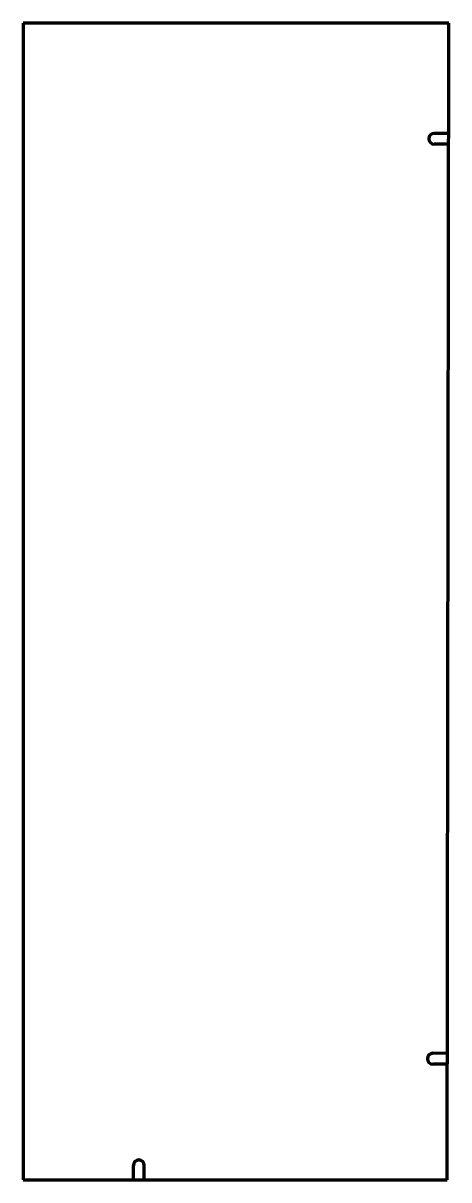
# Model space of a CAD drawing. Header units: inches. Extents: x 0 to 29.4, y 0 to 80.
import ezdxf

# ---------------------------------------------------------------- set-up
doc = ezdxf.new("R2010")
doc.units = ezdxf.units.IN
doc.header["$MEASUREMENT"] = 0
doc.layers.add('1', color=7, linetype='Continuous')

msp = doc.modelspace()

# ---------------------------------------------------------------- linework, layer by layer
at = {"color": 7, "lineweight": 90}
for p, q in [((0, 80), (0, 0)), ((29.438, 80), (0, 80)), ((29.312, 0), (29.438, 80)), ((0, 0), (29.312, 0))]:
    msp.add_line(p, q, dxfattribs=at)
at = {"layer": '1', "color": 7, "lineweight": 90}
for p, q in [((29.426, 72.375), (28.426, 72.377)), ((29.424, 71.625), (28.424, 71.627)), ((29.325, 8), (28.325, 8.002)), ((29.326, 8.75), (28.326, 8.752)), ((7.625, 0), (7.625, 1)), ((8.375, 0), (8.375, 1))]:
    msp.add_line(p, q, dxfattribs=at)
for centre, start, end in [((28.425, 72.002), 89.91048, 269.91048), ((28.326, 8.377), 89.91048, 269.91048), ((8, 1), 0, 180)]:
    msp.add_arc(centre, 0.375, start, end, dxfattribs=at)

doc.saveas('drawing.dxf')
